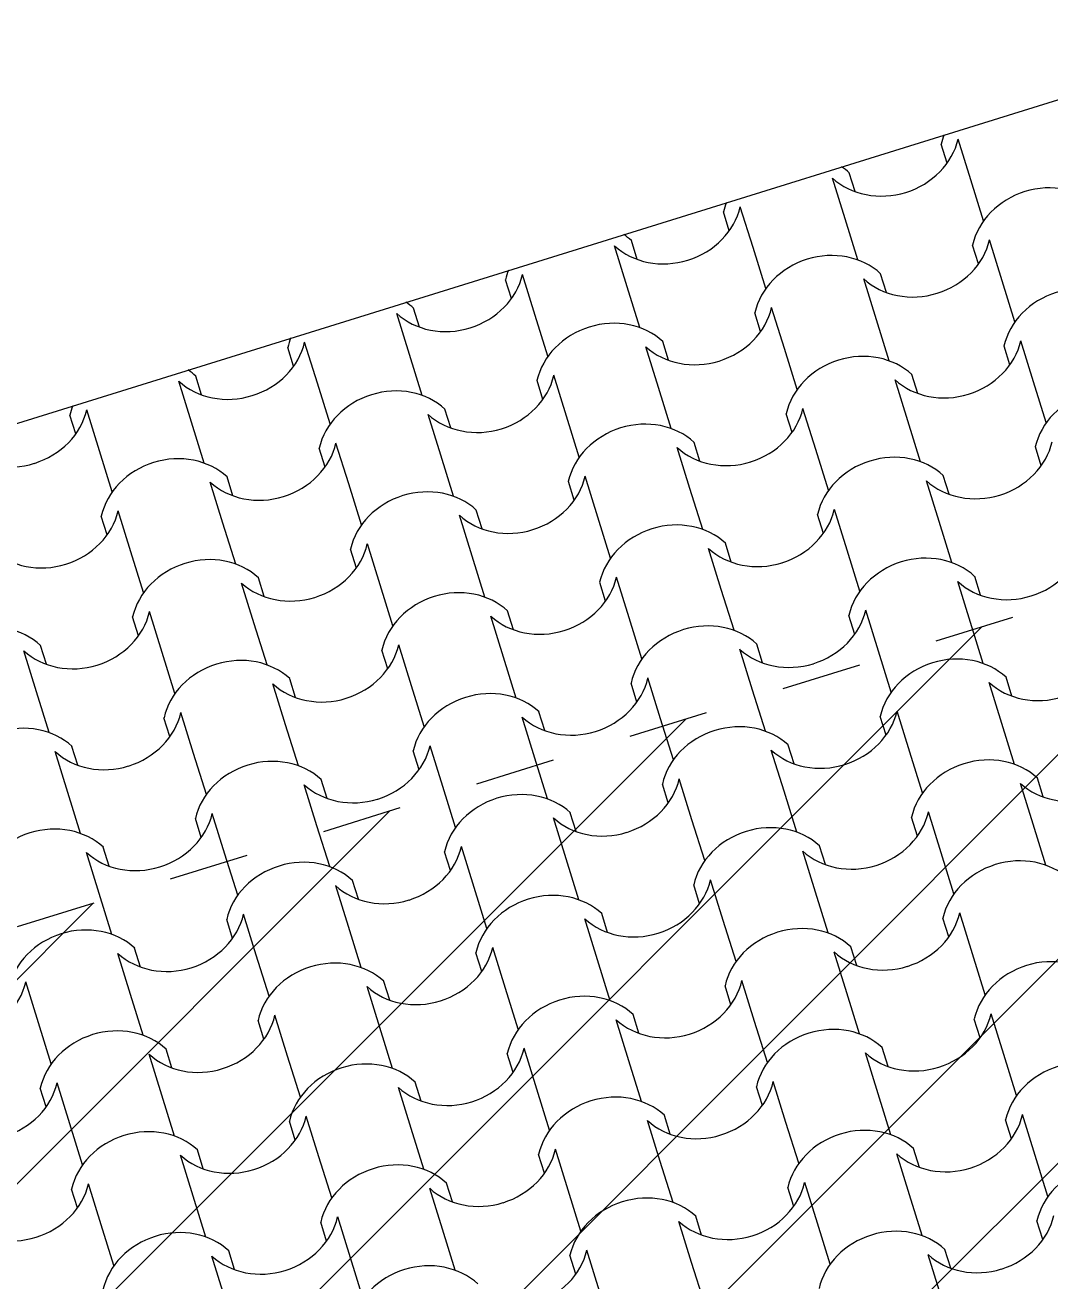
# Model space of a CAD drawing. Header units: metres. Extents: x -111189 to -108577, y -72951 to -72647.
# Drawn here: x -110196.452 to -110195.174, y -72657.008 to -72655.442 of the extents above; entities that cross this region are included whole.
import ezdxf

# ---------------------------------------------------------------- set-up
doc = ezdxf.new("R2010")
doc.units = ezdxf.units.M
doc.header["$MEASUREMENT"] = 0
doc.set_wipeout_variables(frame=1)
doc.linetypes.add('OTK - Traço Ponto', pattern=[0.2, 0.1, -0.05, 0, -0.05])
doc.linetypes.add('Wipeout_Contour', pattern=[1, 0, -1])
for name, color, linetype in [('00 - Cotas Implantação', 7, 'Continuous'), ('02 - PASSEIOS', 7, 'Continuous'), ('03 - COBERTURA', 7, 'Continuous'), ('07 - MUROS', 7, 'Continuous'), ('13 - IMPLANTAÇÃO (apoio).Layer Apoio', 7, 'Continuous')]:
    doc.layers.add(name, color=color, linetype=linetype)
doc.styles.add('ESTILO_GERADO_2', font='malgunsl.ttf')
doc.dimstyles.new('ESTILO_GERADO__1', dxfattribs={"dimtxt": 0.15, "dimasz": 0.095, "dimexe": 0.18, "dimexo": 0.5, "dimgap": 0, "dimtad": 1, "dimzin": 0, "dimdsep": 46, "dimtxsty": 'ESTILO_GERADO_2', "dimblk": 'ARROWHEAD_2', "dimblk1": 'ARROWHEAD_2', "dimblk2": 'ARROWHEAD_2', "dimcen": 0.09, "dimclrd": 7, "dimclre": 7, "dimclrt": 7, "dimadec": 0, "dimazin": 0, "dimtfac": 1, "dimtdec": 4, "dimtmove": 0, "dimatfit": 3, "dimfxl": 1, "dimtolj": 1, "dimtzin": 0, "dimarcsym": 0})

# ---------------------------------------------------------------- blocks, each defined once
blk = doc.blocks.new('Malha_4_1', base_point=(-111170.9885, -72913.7301))
at = {"color": 254, "linetype": 'Wipeout_Contour', "lineweight": 0, "ltscale": 664729.494816}
blk.add_wipeout([(-111170.9885, -72913.7301), (-111169.5848, -72918.303), (-111163.4662, -72916.4009), (-111164.8874, -72911.8291), (-111165.9179, -72912.1735)], dxfattribs=at).dxf.layer = '07 - MUROS'
blk = doc.blocks.new('Malha_8_1', base_point=(-111182.45, -72914.5203))
at = {"color": 254, "linetype": 'Wipeout_Contour', "lineweight": 0, "ltscale": 1861428.278801215}
blk.add_wipeout([(-111182.45, -72914.5203), (-111181.1398, -72916.9324), (-111179.283, -72920.3506), (-111178.6992, -72921.4255), (-111173.1932, -72931.5618), (-111171.3979, -72934.867), (-111163.9365, -72948.6033), (-111162.5896, -72948.18), (-111170.1617, -72934.1975), (-111171.9536, -72930.8885), (-111177.4458, -72920.7467), (-111178.0283, -72919.6711), (-111179.8807, -72916.2505), (-111181.0503, -72914.0907)], dxfattribs=at).dxf.layer = '02 - PASSEIOS'
blk = doc.blocks.new('Malha_12_1', base_point=(-111174.3436, -72914.76))
at = {"color": 254, "linetype": 'Wipeout_Contour', "lineweight": 0, "ltscale": 1063623.728961419}
blk.add_wipeout([(-111174.3436, -72914.76), (-111178.4921, -72916.0334), (-111177.5091, -72919.1956), (-111176.2586, -72918.8068), (-111170.9415, -72917.1539), (-111170.4962, -72918.5863), (-111169.5848, -72918.303), (-111170.9885, -72913.7301)], dxfattribs=at).dxf.layer = '07 - MUROS'
blk = doc.blocks.new('*X118', base_point=(-110957.0649, -73026.2797))
at = {"layer": '03 - COBERTURA', "color": 253, "linetype": 'Continuous', "lineweight": 9}
for p, q in [((-111170.9006, -72918.12), (-111170.9079, -72918.0966)), ((-111170.8711, -72918.1411), (-111170.8869, -72918.0901)), ((-111171.0279, -72918.1898), (-111171.0438, -72918.1388)), ((-111171.0155, -72918.1557), (-111171.0228, -72918.1323)), ((-111170.8552, -72918.1921), (-111170.8711, -72918.1411)), ((-111171.1427, -72918.2255), (-111171.1586, -72918.1745)), ((-111171.1723, -72918.2045), (-111171.1796, -72918.181)), ((-111171.0121, -72918.2408), (-111171.0279, -72918.1898)), ((-111171.2996, -72918.2743), (-111171.3154, -72918.2233)), ((-111171.2871, -72918.2402), (-111171.2944, -72918.2167)), ((-111170.8615, -72918.2458), (-111170.8688, -72918.2224)), ((-111170.832, -72918.2669), (-111170.8478, -72918.2159)), ((-111171.1269, -72918.2765), (-111171.1427, -72918.2255)), ((-111171.444, -72918.2889), (-111171.4513, -72918.2655)), ((-111171.4144, -72918.31), (-111171.4302, -72918.259)), ((-111170.9888, -72918.3156), (-111171.0047, -72918.2646)), ((-111170.9764, -72918.2815), (-111170.9837, -72918.2581)), ((-111170.8161, -72918.3179), (-111170.832, -72918.2669)), ((-111171.2837, -72918.3253), (-111171.2996, -72918.2743)), ((-111171.5588, -72918.3246), (-111171.5661, -72918.3012)), ((-111171.1036, -72918.3513), (-111171.1195, -72918.3003)), ((-111171.5712, -72918.3587), (-111171.5871, -72918.3077)), ((-111171.3985, -72918.361), (-111171.4144, -72918.31)), ((-111171.1332, -72918.3303), (-111171.1405, -72918.3068)), ((-111170.9729, -72918.3666), (-111170.9888, -72918.3156)), ((-111171.686, -72918.3944), (-111171.7019, -72918.3434)), ((-111171.2605, -72918.4001), (-111171.2763, -72918.3491)), ((-111171.248, -72918.366), (-111171.2553, -72918.3425)), ((-111170.8224, -72918.3716), (-111170.8297, -72918.3482)), ((-111170.7929, -72918.3927), (-111170.8087, -72918.3416)), ((-111171.7156, -72918.3734), (-111171.7229, -72918.3499)), ((-111171.5554, -72918.4097), (-111171.5712, -72918.3587)), ((-111171.0878, -72918.4023), (-111171.1036, -72918.3513)), ((-111171.8429, -72918.4432), (-111171.8587, -72918.3922)), ((-111171.8304, -72918.4091), (-111171.8377, -72918.3856)), ((-111171.6702, -72918.4454), (-111171.686, -72918.3944)), ((-111171.4049, -72918.4147), (-111171.4121, -72918.3913)), ((-111171.3753, -72918.4358), (-111171.3911, -72918.3847)), ((-111170.9497, -72918.4414), (-111170.9656, -72918.3904)), ((-111170.9373, -72918.4073), (-111170.9445, -72918.3839)), ((-111170.777, -72918.4437), (-111170.7929, -72918.3927)), ((-111171.2446, -72918.4511), (-111171.2605, -72918.4001)), ((-111171.5197, -72918.4504), (-111171.527, -72918.427)), ((-111171.0645, -72918.4771), (-111171.0804, -72918.4261)), ((-111171.9873, -72918.4578), (-111171.9946, -72918.4344)), ((-111171.9577, -72918.4789), (-111171.9736, -72918.4279)), ((-111171.827, -72918.4942), (-111171.8429, -72918.4432)), ((-111171.5321, -72918.4845), (-111171.548, -72918.4335)), ((-111171.3594, -72918.4868), (-111171.3753, -72918.4358)), ((-111171.0941, -72918.4561), (-111171.1014, -72918.4326)), ((-111170.9338, -72918.4924), (-111170.9497, -72918.4414)), ((-111171.6469, -72918.5202), (-111171.6628, -72918.4692)), ((-111171.2089, -72918.4918), (-111171.2162, -72918.4683)), ((-111170.7833, -72918.4974), (-111170.7906, -72918.474)), ((-111171.9418, -72918.5299), (-111171.9577, -72918.4789)), ((-111171.6765, -72918.4992), (-111171.6838, -72918.4757)), ((-111171.5163, -72918.5355), (-111171.5321, -72918.4845)), ((-111171.2214, -72918.5259), (-111171.2372, -72918.4748)), ((-111171.0487, -72918.5281), (-111171.0645, -72918.4771)), ((-111171.8038, -72918.569), (-111171.8196, -72918.518)), ((-111171.7913, -72918.5349), (-111171.7986, -72918.5114)), ((-111171.6311, -72918.5712), (-111171.6469, -72918.5202)), ((-111171.3658, -72918.5405), (-111171.373, -72918.5171)), ((-111171.3362, -72918.5616), (-111171.352, -72918.5105)), ((-111170.9106, -72918.5672), (-111170.9265, -72918.5162)), ((-111170.8982, -72918.5331), (-111170.9054, -72918.5097)), ((-111171.2055, -72918.5769), (-111171.2214, -72918.5259)), ((-111171.4806, -72918.5762), (-111171.4879, -72918.5528)), ((-111171.0254, -72918.6029), (-111171.0413, -72918.5519)), ((-111171.9482, -72918.5836), (-111171.9555, -72918.5602)), ((-111171.9186, -72918.6047), (-111171.9344, -72918.5536)), ((-111171.493, -72918.6103), (-111171.5089, -72918.5593)), ((-111171.3203, -72918.6126), (-111171.3362, -72918.5616)), ((-111171.055, -72918.5819), (-111171.0623, -72918.5584)), ((-111170.8947, -72918.6182), (-111170.9106, -72918.5672)), ((-111171.7879, -72918.62), (-111171.8038, -72918.569)), ((-111171.6078, -72918.646), (-111171.6237, -72918.595)), ((-111171.1698, -72918.6176), (-111171.1771, -72918.5941)), ((-111171.9027, -72918.6557), (-111171.9186, -72918.6047)), ((-111171.6374, -72918.625), (-111171.6447, -72918.6015)), ((-111171.4772, -72918.6613), (-111171.493, -72918.6103)), ((-111171.1823, -72918.6516), (-111171.1981, -72918.6006)), ((-111171.0096, -72918.6539), (-111171.0254, -72918.6029)), ((-111171.7647, -72918.6948), (-111171.7805, -72918.6437)), ((-111171.7522, -72918.6607), (-111171.7595, -72918.6372)), ((-111171.592, -72918.697), (-111171.6078, -72918.646)), ((-111171.3267, -72918.6663), (-111171.3339, -72918.6429)), ((-111171.2971, -72918.6873), (-111171.3129, -72918.6363)), ((-111170.8715, -72918.693), (-111170.8874, -72918.642)), ((-111170.8591, -72918.6589), (-111170.8663, -72918.6354)), ((-111171.1664, -72918.7027), (-111171.1823, -72918.6516)), ((-111170.9863, -72918.7287), (-111171.0022, -72918.6777)), ((-111171.9091, -72918.7094), (-111171.9164, -72918.686)), ((-111171.8795, -72918.7304), (-111171.8953, -72918.6794)), ((-111171.4539, -72918.7361), (-111171.4698, -72918.6851)), ((-111171.4415, -72918.702), (-111171.4488, -72918.6786)), ((-111171.2812, -72918.7384), (-111171.2971, -72918.6873)), ((-111171.0159, -72918.7077), (-111171.0232, -72918.6842)), ((-111170.8556, -72918.744), (-111170.8715, -72918.693)), ((-111171.7488, -72918.7458), (-111171.7647, -72918.6948)), ((-111172.0239, -72918.7451), (-111172.0312, -72918.7217)), ((-111171.5687, -72918.7718), (-111171.5846, -72918.7208)), ((-111171.1307, -72918.7433), (-111171.138, -72918.7199)), ((-111172.0363, -72918.7792), (-111172.0522, -72918.7282)), ((-111171.8636, -72918.7815), (-111171.8795, -72918.7304)), ((-111171.5983, -72918.7508), (-111171.6056, -72918.7273)), ((-111171.4381, -72918.7871), (-111171.4539, -72918.7361)), ((-111171.1432, -72918.7774), (-111171.159, -72918.7264)), ((-111170.9705, -72918.7797), (-111170.9863, -72918.7287)), ((-111171.7256, -72918.8205), (-111171.7414, -72918.7695)), ((-111171.7131, -72918.7865), (-111171.7204, -72918.763)), ((-111171.5529, -72918.8228), (-111171.5687, -72918.7718)), ((-111171.2875, -72918.7921), (-111171.2948, -72918.7686)), ((-111171.258, -72918.8131), (-111171.2738, -72918.7621)), ((-111170.8324, -72918.8188), (-111170.8483, -72918.7678)), ((-111170.8199, -72918.7847), (-111170.8272, -72918.7612)), ((-111172.0205, -72918.8302), (-111172.0363, -72918.7792)), ((-111171.1273, -72918.8285), (-111171.1432, -72918.7774)), ((-111171.87, -72918.8352), (-111171.8773, -72918.8118)), ((-111171.8404, -72918.8562), (-111171.8562, -72918.8052)), ((-111171.4148, -72918.8619), (-111171.4307, -72918.8109)), ((-111171.4024, -72918.8278), (-111171.4097, -72918.8043)), ((-111171.2421, -72918.8641), (-111171.258, -72918.8131)), ((-111170.9768, -72918.8334), (-111170.9841, -72918.81)), ((-111170.9472, -72918.8545), (-111170.9631, -72918.8035)), ((-111170.8165, -72918.8698), (-111170.8324, -72918.8188)), ((-111171.7097, -72918.8716), (-111171.7256, -72918.8205)), ((-111171.9848, -72918.8709), (-111171.9921, -72918.8474)), ((-111171.5296, -72918.8976), (-111171.5455, -72918.8466)), ((-111171.0916, -72918.8691), (-111171.0989, -72918.8457)), ((-111171.9972, -72918.905), (-111172.0131, -72918.854)), ((-111171.8245, -72918.9073), (-111171.8404, -72918.8562)), ((-111171.5592, -72918.8765), (-111171.5665, -72918.8531)), ((-111171.399, -72918.9129), (-111171.4148, -72918.8619)), ((-111171.104, -72918.9032), (-111171.1199, -72918.8522)), ((-111170.9314, -72918.9055), (-111170.9472, -72918.8545)), ((-111171.6865, -72918.9463), (-111171.7023, -72918.8953)), ((-111171.674, -72918.9122), (-111171.6813, -72918.8888)), ((-111171.2484, -72918.9179), (-111171.2557, -72918.8944)), ((-111171.2189, -72918.9389), (-111171.2347, -72918.8879)), ((-111170.7933, -72918.9446), (-111170.8091, -72918.8936)), ((-111170.7808, -72918.9105), (-111170.7881, -72918.887)), ((-111171.9814, -72918.956), (-111171.9972, -72918.905)), ((-111171.5138, -72918.9486), (-111171.5296, -72918.8976)), ((-111171.0882, -72918.9542), (-111171.104, -72918.9032)), ((-111171.8309, -72918.961), (-111171.8382, -72918.9375)), ((-111171.8013, -72918.982), (-111171.8171, -72918.931)), ((-111171.3757, -72918.9877), (-111171.3916, -72918.9367)), ((-111171.3633, -72918.9536), (-111171.3706, -72918.9301)), ((-111171.203, -72918.9899), (-111171.2189, -72918.9389)), ((-111170.9377, -72918.9592), (-111170.945, -72918.9358)), ((-111170.9081, -72918.9803), (-111170.924, -72918.9292)), ((-111171.6706, -72918.9973), (-111171.6865, -72918.9463)), ((-111170.7774, -72918.9956), (-111170.7933, -72918.9446)), ((-111171.9457, -72918.9967), (-111171.953, -72918.9732)), ((-111171.4905, -72919.0234), (-111171.5064, -72918.9724)), ((-111171.0525, -72918.9949), (-111171.0598, -72918.9715)), ((-111171.9581, -72919.0308), (-111171.974, -72918.9798)), ((-111171.7854, -72919.033), (-111171.8013, -72918.982)), ((-111171.5201, -72919.0023), (-111171.5274, -72918.9789)), ((-111171.3598, -72919.0387), (-111171.3757, -72918.9877)), ((-111171.0649, -72919.029), (-111171.0808, -72918.978)), ((-111170.8922, -72919.0313), (-111170.9081, -72918.9803)), ((-111171.6474, -72919.0721), (-111171.6632, -72919.0211)), ((-111171.6349, -72919.038), (-111171.6422, -72919.0146)), ((-111171.2093, -72919.0437), (-111171.2166, -72919.0202)), ((-111171.1798, -72919.0647), (-111171.1956, -72919.0137)), ((-111171.9423, -72919.0818), (-111171.9581, -72919.0308)), ((-111171.4747, -72919.0744), (-111171.4905, -72919.0234)), ((-111171.0491, -72919.08), (-111171.0649, -72919.029)), ((-111171.7918, -72919.0868), (-111171.7991, -72919.0633)), ((-111171.7622, -72919.1078), (-111171.778, -72919.0568)), ((-111171.3366, -72919.1135), (-111171.3525, -72919.0624)), ((-111171.3242, -72919.0794), (-111171.3314, -72919.0559)), ((-111171.1639, -72919.1157), (-111171.1798, -72919.0647)), ((-111170.8986, -72919.085), (-111170.9059, -72919.0616)), ((-111170.869, -72919.106), (-111170.8849, -72919.055)), ((-111171.6315, -72919.1231), (-111171.6474, -72919.0721)), ((-111171.9066, -72919.1225), (-111171.9139, -72919.099)), ((-111171.4514, -72919.1492), (-111171.4673, -72919.0981)), ((-111171.0134, -72919.1207), (-111171.0207, -72919.0973)), ((-111171.919, -72919.1566), (-111171.9349, -72919.1056)), ((-111171.7463, -72919.1588), (-111171.7622, -72919.1078)), ((-111171.481, -72919.1281), (-111171.4883, -72919.1047)), ((-111171.3207, -72919.1645), (-111171.3366, -72919.1135)), ((-111171.0258, -72919.1548), (-111171.0417, -72919.1038)), ((-111170.8531, -72919.1571), (-111170.869, -72919.106)), ((-111172.0338, -72919.1923), (-111172.0497, -72919.1412)), ((-111171.6083, -72919.1979), (-111171.6241, -72919.1469)), ((-111171.5958, -72919.1638), (-111171.6031, -72919.1404)), ((-111171.1702, -72919.1695), (-111171.1775, -72919.146)), ((-111171.1407, -72919.1905), (-111171.1565, -72919.1395)), ((-111171.9032, -72919.2076), (-111171.919, -72919.1566)), ((-111171.4356, -72919.2002), (-111171.4514, -72919.1492)), ((-111171.01, -72919.2058), (-111171.0258, -72919.1548)), ((-111172.018, -72919.2433), (-111172.0338, -72919.1923)), ((-111171.7527, -72919.2126), (-111171.7599, -72919.1891)), ((-111171.7231, -72919.2336), (-111171.7389, -72919.1826)), ((-111171.2975, -72919.2393), (-111171.3134, -72919.1882)), ((-111171.2851, -72919.2052), (-111171.2923, -72919.1817)), ((-111171.1248, -72919.2415), (-111171.1407, -72919.1905)), ((-111170.8595, -72919.2108), (-111170.8668, -72919.1874)), ((-111170.8299, -72919.2318), (-111170.8458, -72919.1808)), ((-111171.5924, -72919.2489), (-111171.6083, -72919.1979)), ((-111171.8675, -72919.2483), (-111171.8748, -72919.2248)), ((-111171.4123, -72919.2749), (-111171.4282, -72919.2239)), ((-111170.9743, -72919.2465), (-111170.9816, -72919.223)), ((-111171.8799, -72919.2824), (-111171.8958, -72919.2313)), ((-111171.7072, -72919.2846), (-111171.7231, -72919.2336)), ((-111171.4419, -72919.2539), (-111171.4492, -72919.2305)), ((-111171.2816, -72919.2903), (-111171.2975, -72919.2393)), ((-111170.9867, -72919.2806), (-111171.0026, -72919.2296)), ((-111170.814, -72919.2829), (-111170.8299, -72919.2318)), ((-111171.9947, -72919.3181), (-111172.0106, -72919.267)), ((-111171.5692, -72919.3237), (-111171.585, -72919.2727)), ((-111171.5567, -72919.2896), (-111171.564, -72919.2662)), ((-111171.1311, -72919.2953), (-111171.1384, -72919.2718)), ((-111171.1016, -72919.3163), (-111171.1174, -72919.2653)), ((-111172.0243, -72919.297), (-111172.0316, -72919.2736)), ((-111171.8641, -72919.3334), (-111171.8799, -72919.2824)), ((-111171.3965, -72919.326), (-111171.4123, -72919.2749)), ((-111170.9709, -72919.3316), (-111170.9867, -72919.2806)), ((-111171.9789, -72919.3691), (-111171.9947, -72919.3181)), ((-111171.7136, -72919.3384), (-111171.7208, -72919.3149)), ((-111171.684, -72919.3594), (-111171.6998, -72919.3084)), ((-111171.2584, -72919.365), (-111171.2743, -72919.314)), ((-111171.246, -72919.3309), (-111171.2532, -72919.3075)), ((-111171.0857, -72919.3673), (-111171.1016, -72919.3163)), ((-111170.8204, -72919.3366), (-111170.8277, -72919.3131)), ((-111170.7908, -72919.3576), (-111170.8067, -72919.3066)), ((-111171.5533, -72919.3747), (-111171.5692, -72919.3237)), ((-111171.8284, -72919.3741), (-111171.8357, -72919.3506)), ((-111171.3732, -72919.4007), (-111171.3891, -72919.3497)), ((-111170.9352, -72919.3723), (-111170.9425, -72919.3488)), ((-111171.8408, -72919.4081), (-111171.8567, -72919.3571)), ((-111171.6681, -72919.4104), (-111171.684, -72919.3594)), ((-111171.4028, -72919.3797), (-111171.4101, -72919.3563)), ((-111171.2425, -72919.4161), (-111171.2584, -72919.365)), ((-111170.9476, -72919.4064), (-111170.9635, -72919.3554)), ((-111170.7749, -72919.4086), (-111170.7908, -72919.3576)), ((-111171.9556, -72919.4438), (-111171.9715, -72919.3928)), ((-111171.5176, -72919.4154), (-111171.5249, -72919.3919)), ((-111171.092, -72919.421), (-111171.0993, -72919.3976)), ((-111171.0625, -72919.4421), (-111171.0783, -72919.3911)), ((-111171.9852, -72919.4228), (-111171.9925, -72919.3994)), ((-111171.825, -72919.4592), (-111171.8408, -72919.4081)), ((-111171.5301, -72919.4495), (-111171.5459, -72919.3985)), ((-111171.3574, -72919.4517), (-111171.3732, -72919.4007)), ((-111170.9318, -72919.4574), (-111170.9476, -72919.4064)), ((-111171.9398, -72919.4949), (-111171.9556, -72919.4438)), ((-111171.6745, -72919.4642), (-111171.6817, -72919.4407)), ((-111171.6449, -72919.4852), (-111171.6607, -72919.4342)), ((-111171.2193, -72919.4908), (-111171.2352, -72919.4398)), ((-111171.2068, -72919.4567), (-111171.2141, -72919.4333)), ((-111171.0466, -72919.4931), (-111171.0625, -72919.4421)), ((-111170.7813, -72919.4624), (-111170.7886, -72919.4389)), ((-111171.5142, -72919.5005), (-111171.5301, -72919.4495)), ((-111171.7893, -72919.4998), (-111171.7966, -72919.4764)), ((-111171.3341, -72919.5265), (-111171.35, -72919.4755)), ((-111170.8961, -72919.4981), (-111170.9034, -72919.4746)), ((-111171.8017, -72919.5339), (-111171.8176, -72919.4829)), ((-111171.629, -72919.5362), (-111171.6449, -72919.4852)), ((-111171.3637, -72919.5055), (-111171.371, -72919.482)), ((-111171.2034, -72919.5418), (-111171.2193, -72919.4908)), ((-111170.9085, -72919.5322), (-111170.9244, -72919.4812))]:
    blk.add_line(p, q, dxfattribs=at)
for centre, major_axis, start_param, end_param in [((-111170.9765, -72918.0794), (0.0883, 0.0274), 4.715365, 5.812147), ((-111170.8188, -72918.1068), (0.0878, 0.0273), 2.528764, 2.675513), ((-111171.0904, -72918.1912), (0.0878, 0.0273), 0.466079, 0.612829), ((-111170.976, -72918.0792), (0.0883, 0.0274), 3.612631, 4.709413), ((-111170.7797, -72918.2326), (0.0878, 0.0273), 0.466079, 2.675513), ((-111171.2482, -72918.1639), (0.0883, 0.0274), 4.715365, 5.812147), ((-111171.0904, -72918.1912), (0.0878, 0.0273), 2.528764, 2.675513), ((-111171.2477, -72918.1637), (0.0883, 0.0274), 3.612631, 4.709413), ((-111171.3621, -72918.2757), (0.0878, 0.0273), 0.466079, 0.612829), ((-111170.9374, -72918.2052), (0.0883, 0.0274), 4.715365, 5.812147), ((-111171.0513, -72918.317), (0.0878, 0.0273), 0.466079, 2.675513), ((-111171.3621, -72918.2757), (0.0878, 0.0273), 2.528764, 2.675513), ((-111171.5198, -72918.2483), (0.0883, 0.0274), 4.715365, 5.812147), ((-111170.9369, -72918.205), (0.0883, 0.0274), 3.612631, 4.709413), ((-111170.7406, -72918.3584), (0.0878, 0.0273), 0.466079, 2.675513), ((-111171.6337, -72918.3601), (0.0878, 0.0273), 0.466079, 0.612829), ((-111171.2091, -72918.2896), (0.0883, 0.0274), 4.715365, 5.812147), ((-111171.5193, -72918.2481), (0.0883, 0.0274), 3.612631, 4.709413), ((-111171.323, -72918.4015), (0.0878, 0.0273), 0.466079, 2.675513), ((-111171.7915, -72918.3328), (0.0883, 0.0274), 4.715365, 5.812147), ((-111171.6337, -72918.3601), (0.0878, 0.0273), 2.528764, 2.675513), ((-111171.2086, -72918.2895), (0.0883, 0.0274), 3.612631, 4.709413), ((-111170.8983, -72918.331), (0.0883, 0.0274), 4.715365, 5.812147), ((-111171.0122, -72918.4428), (0.0878, 0.0273), 0.466079, 2.675513), ((-111171.9054, -72918.4446), (0.0878, 0.0273), 0.466079, 0.612828), ((-111171.791, -72918.3326), (0.0883, 0.0274), 3.612631, 4.709413), ((-111171.4807, -72918.3741), (0.0883, 0.0274), 4.715365, 5.812147), ((-111170.8978, -72918.3308), (0.0883, 0.0274), 3.612631, 4.709413), ((-111171.5946, -72918.4859), (0.0878, 0.0273), 0.466079, 2.675513), ((-111170.7015, -72918.4842), (0.0878, 0.0273), 0.466079, 2.675513), ((-111171.9054, -72918.4446), (0.0878, 0.0273), 2.528764, 2.675513), ((-111171.17, -72918.4154), (0.0883, 0.0274), 4.715365, 5.812147), ((-111172.0632, -72918.4172), (0.0883, 0.0274), 4.715365, 5.812147), ((-111171.4802, -72918.3739), (0.0883, 0.0274), 3.612631, 4.709413), ((-111171.2839, -72918.5273), (0.0878, 0.0273), 0.466079, 2.675513), ((-111171.7524, -72918.4585), (0.0883, 0.0274), 4.715365, 5.812147), ((-111170.8592, -72918.4568), (0.0883, 0.0274), 4.715365, 5.812147), ((-111172.0626, -72918.417), (0.0883, 0.0274), 3.612631, 4.709413), ((-111171.8663, -72918.5704), (0.0878, 0.0273), 0.466079, 2.675513), ((-111171.1694, -72918.4153), (0.0883, 0.0274), 3.612631, 4.709413), ((-111170.9731, -72918.5686), (0.0878, 0.0273), 0.466079, 2.675513), ((-111171.7519, -72918.4584), (0.0883, 0.0274), 3.612631, 4.709413), ((-111171.4416, -72918.4999), (0.0883, 0.0274), 4.715365, 5.812147), ((-111170.8587, -72918.4566), (0.0883, 0.0274), 3.612631, 4.709413), ((-111171.5555, -72918.6117), (0.0878, 0.0273), 0.466079, 2.675513), ((-111171.1309, -72918.5412), (0.0883, 0.0274), 4.715365, 5.812147), ((-111172.024, -72918.543), (0.0883, 0.0274), 4.715365, 5.812147), ((-111171.4411, -72918.4997), (0.0883, 0.0274), 3.612631, 4.709413), ((-111171.2448, -72918.653), (0.0878, 0.0273), 0.466079, 2.675513), ((-111171.7133, -72918.5843), (0.0883, 0.0274), 4.715365, 5.812147), ((-111170.8201, -72918.5826), (0.0883, 0.0274), 4.715365, 5.812147), ((-111172.0235, -72918.5428), (0.0883, 0.0274), 3.612631, 4.709413), ((-111171.8272, -72918.6962), (0.0878, 0.0273), 0.466079, 2.675513), ((-111171.1303, -72918.5411), (0.0883, 0.0274), 3.612631, 4.709413), ((-111170.934, -72918.6944), (0.0878, 0.0273), 0.466079, 2.675513), ((-111171.7128, -72918.5842), (0.0883, 0.0274), 3.612631, 4.709413), ((-111171.4025, -72918.6257), (0.0883, 0.0274), 4.715365, 5.812147), ((-111170.8196, -72918.5824), (0.0883, 0.0274), 3.612631, 4.709413), ((-111171.5164, -72918.7375), (0.0878, 0.0273), 0.466079, 2.675513), ((-111171.0918, -72918.667), (0.0883, 0.0274), 4.715365, 5.812147), ((-111172.0989, -72918.7806), (0.0878, 0.0273), 0.466079, 2.675513), ((-111171.9849, -72918.6688), (0.0883, 0.0274), 4.715365, 5.812147), ((-111171.402, -72918.6255), (0.0883, 0.0274), 3.612631, 4.709413), ((-111171.2057, -72918.7788), (0.0878, 0.0273), 0.466079, 2.675513), ((-111171.6742, -72918.7101), (0.0883, 0.0274), 4.715365, 5.812147), ((-111171.9844, -72918.6686), (0.0883, 0.0274), 3.612631, 4.709413), ((-111171.7881, -72918.8219), (0.0878, 0.0273), 0.466079, 2.675513), ((-111171.0912, -72918.6669), (0.0883, 0.0274), 3.612631, 4.709413), ((-111170.8949, -72918.8202), (0.0878, 0.0273), 0.466079, 2.675513), ((-111171.6737, -72918.71), (0.0883, 0.0274), 3.612631, 4.709413), ((-111171.3634, -72918.7515), (0.0883, 0.0274), 4.715365, 5.812147), ((-111170.7805, -72918.7082), (0.0883, 0.0274), 3.612631, 4.709413), ((-111171.4773, -72918.8633), (0.0878, 0.0273), 0.466079, 2.675513), ((-111171.9458, -72918.7946), (0.0883, 0.0274), 4.715365, 5.812147), ((-111171.3629, -72918.7513), (0.0883, 0.0274), 3.612631, 4.709413), ((-111171.1666, -72918.9046), (0.0878, 0.0273), 0.466079, 2.675513), ((-111171.0527, -72918.7928), (0.0883, 0.0274), 4.715365, 5.812147), ((-111172.0597, -72918.9064), (0.0878, 0.0273), 0.466079, 2.675513), ((-111171.6351, -72918.8359), (0.0883, 0.0274), 4.715365, 5.812147), ((-111171.9453, -72918.7944), (0.0883, 0.0274), 3.612631, 4.709413), ((-111171.749, -72918.9477), (0.0878, 0.0273), 0.466079, 2.675513), ((-111171.0521, -72918.7926), (0.0883, 0.0274), 3.612631, 4.709413), ((-111170.8558, -72918.946), (0.0878, 0.0273), 0.466079, 2.675513), ((-111171.6346, -72918.8357), (0.0883, 0.0274), 3.612631, 4.709413), ((-111171.3243, -72918.8773), (0.0883, 0.0274), 4.715365, 5.812147), ((-111170.7414, -72918.834), (0.0883, 0.0274), 3.612631, 4.709413), ((-111171.4382, -72918.9891), (0.0878, 0.0273), 0.466079, 2.675513), ((-111171.9067, -72918.9204), (0.0883, 0.0274), 4.715365, 5.812147), ((-111171.3238, -72918.8771), (0.0883, 0.0274), 3.612631, 4.709413), ((-111171.1275, -72919.0304), (0.0878, 0.0273), 0.466079, 2.675513), ((-111171.0136, -72918.9186), (0.0883, 0.0274), 4.715365, 5.812147), ((-111172.0206, -72919.0322), (0.0878, 0.0273), 0.466079, 2.675513), ((-111171.596, -72918.9617), (0.0883, 0.0274), 4.715365, 5.812147), ((-111171.9062, -72918.9202), (0.0883, 0.0274), 3.612631, 4.709413), ((-111171.7099, -72919.0735), (0.0878, 0.0273), 0.466079, 2.675513), ((-111171.013, -72918.9184), (0.0883, 0.0274), 3.612631, 4.709413), ((-111170.8167, -72919.0718), (0.0878, 0.0273), 0.466079, 2.675513), ((-111171.5955, -72918.9615), (0.0883, 0.0274), 3.612631, 4.709413), ((-111171.2852, -72919.003), (0.0883, 0.0274), 4.715365, 5.812147), ((-111171.3991, -72919.1149), (0.0878, 0.0273), 0.466079, 2.675513), ((-111171.8676, -72919.0461), (0.0883, 0.0274), 4.715365, 5.812147), ((-111171.2847, -72919.0029), (0.0883, 0.0274), 3.612631, 4.709413), ((-111171.0884, -72919.1562), (0.0878, 0.0273), 0.466079, 2.675513), ((-111170.9745, -72919.0444), (0.0883, 0.0274), 4.715365, 5.812147), ((-111171.9815, -72919.158), (0.0878, 0.0273), 0.466079, 2.675513), ((-111171.5569, -72919.0875), (0.0883, 0.0274), 4.715365, 5.812147), ((-111171.8671, -72919.046), (0.0883, 0.0274), 3.612631, 4.709413), ((-111171.6708, -72919.1993), (0.0878, 0.0273), 0.466079, 2.675513), ((-111170.9739, -72919.0442), (0.0883, 0.0274), 3.612631, 4.709413), ((-111170.7776, -72919.1975), (0.0878, 0.0273), 0.466079, 2.675513), ((-111172.1393, -72919.1306), (0.0883, 0.0274), 4.715365, 5.812147), ((-111171.5563, -72919.0873), (0.0883, 0.0274), 3.612631, 4.709413), ((-111171.2461, -72919.1288), (0.0883, 0.0274), 4.715365, 5.812147), ((-111171.36, -72919.2407), (0.0878, 0.0273), 0.466079, 2.675513), ((-111171.8285, -72919.1719), (0.0883, 0.0274), 4.715365, 5.812147), ((-111171.2456, -72919.1287), (0.0883, 0.0274), 3.612631, 4.709413), ((-111171.0493, -72919.282), (0.0878, 0.0273), 0.466079, 2.675513), ((-111170.9354, -72919.1702), (0.0883, 0.0274), 4.715365, 5.812147), ((-111171.9424, -72919.2838), (0.0878, 0.0273), 0.466079, 2.675513), ((-111171.5178, -72919.2133), (0.0883, 0.0274), 4.715365, 5.812147), ((-111171.828, -72919.1718), (0.0883, 0.0274), 3.612631, 4.709413), ((-111171.6317, -72919.3251), (0.0878, 0.0273), 0.466079, 2.675513), ((-111170.9348, -72919.17), (0.0883, 0.0274), 3.612631, 4.709413), ((-111170.7385, -72919.3233), (0.0878, 0.0273), 0.466079, 2.675513), ((-111172.1002, -72919.2564), (0.0883, 0.0274), 4.715365, 5.812147), ((-111171.5172, -72919.2131), (0.0883, 0.0274), 3.612631, 4.709413), ((-111171.207, -72919.2546), (0.0883, 0.0274), 4.715365, 5.812147), ((-111171.3209, -72919.3664), (0.0878, 0.0273), 0.466079, 2.675513), ((-111171.7894, -72919.2977), (0.0883, 0.0274), 4.715365, 5.812147), ((-111171.2065, -72919.2545), (0.0883, 0.0274), 3.612631, 4.709413), ((-111170.8963, -72919.296), (0.0883, 0.0274), 4.715365, 5.812147), ((-111171.9033, -72919.4095), (0.0878, 0.0273), 0.466079, 2.675513), ((-111171.0102, -72919.4078), (0.0878, 0.0273), 0.466079, 2.675513), ((-111171.4787, -72919.3391), (0.0883, 0.0274), 4.715365, 5.812147), ((-111171.7889, -72919.2976), (0.0883, 0.0274), 3.612631, 4.709413), ((-111171.5926, -72919.4509), (0.0878, 0.0273), 0.466079, 2.675513), ((-111170.8957, -72919.2958), (0.0883, 0.0274), 3.612631, 4.709413), ((-111170.6994, -72919.4491), (0.0878, 0.0273), 0.466079, 2.675513), ((-111172.0611, -72919.3822), (0.0883, 0.0274), 4.715365, 5.812147), ((-111171.1679, -72919.3804), (0.0883, 0.0274), 4.715365, 5.812147), ((-111171.4781, -72919.3389), (0.0883, 0.0274), 3.612631, 4.709413), ((-111171.2818, -72919.4922), (0.0878, 0.0273), 0.466079, 2.675513), ((-111172.0606, -72919.382), (0.0883, 0.0274), 3.612631, 4.709413), ((-111171.7503, -72919.4235), (0.0883, 0.0274), 4.715365, 5.812147), ((-111171.1674, -72919.3802), (0.0883, 0.0274), 3.612631, 4.709413), ((-111170.8571, -72919.4218), (0.0883, 0.0274), 4.715365, 5.812147), ((-111171.8642, -72919.5353), (0.0878, 0.0273), 0.466079, 2.675513), ((-111170.9711, -72919.5336), (0.0878, 0.0273), 0.466079, 2.675513), ((-111171.4396, -72919.4649), (0.0883, 0.0274), 4.715365, 5.812147), ((-111171.7498, -72919.4234), (0.0883, 0.0274), 3.612631, 4.709413), ((-111171.5535, -72919.5767), (0.0878, 0.0273), 0.466079, 2.675513), ((-111170.8566, -72919.4216), (0.0883, 0.0274), 3.612631, 4.709413)]:
    blk.add_ellipse(centre, major_axis=major_axis, ratio=0.876216, start_param=start_param, end_param=end_param, dxfattribs=at)
blk = doc.blocks.new('Cobertura_1_1', base_point=(-111163.2146, -72915.6944))
at = {"layer": '03 - COBERTURA', "color": 7, "linetype": 'Continuous', "lineweight": 13, "flags": 128}
blk.add_lwpolyline([(-111173.289, -72918.8262), (-111163.2146, -72915.6944)], dxfattribs=at)
at = {"layer": '03 - COBERTURA', "color": 7, "linetype": 'Continuous', "lineweight": 13}
blk.add_blockref('*X118', (-110957.0649, -73026.2797), dxfattribs=at)
blk = doc.blocks.new('ARROWHEAD_2')
at = {"color": 0, "linetype": 'Continuous', "lineweight": 0}
for p, q in [((-0.378, -0.655), (0.378, 0.655)), ((0, 0), (-1, 0))]:
    blk.add_line(p, q, dxfattribs=at)
blk = doc.blocks.new('*D3286')
at = {"layer": '00 - Cotas Implantação', "color": 7, "linetype": 'Continuous', "lineweight": -2, "transparency": 16777216}
for p, q in [((-110187.7773, -72653.3434), (-110188.0195, -72652.5641)), ((-110188.0568, -72652.7642), (-110192.5868, -72654.1724)), ((-110197.5678, -72655.7208), (-110192.9747, -72654.293)), ((-110197.4697, -72656.3564), (-110197.712, -72655.5772))]:
    blk.add_line(p, q, dxfattribs=at)
at = {"layer": 'Defpoints', "color": 0, "linetype": 'Continuous', "transparency": 16777216}
for p in [(-110187.6288, -72653.8209), (-110197.6586, -72655.749), (-110197.3213, -72656.8339)]:
    blk.add_point(p, dxfattribs=at)
at = {"layer": '00 - Cotas Implantação', "color": 7, "linetype": 'Continuous', "lineweight": -2, "transparency": 16777216, "xscale": 0.095, "yscale": 0.095, "zscale": 0.095}
for p, rotation in [((-110187.9661, -72652.736), 17.26850926959923), ((-110197.6586, -72655.749), 197.2685092695993)]:
    blk.add_blockref('ARROWHEAD_2', p, dxfattribs=dict(at, rotation=rotation))
at = {"layer": '00 - Cotas Implantação', "color": 7, "linetype": 'Continuous', "lineweight": 5, "transparency": 16777216, "insert": (-110192.7807, -72654.2327), "char_height": 0.15, "attachment_point": 5, "rotation": 17.2685, "style": 'ESTILO_GERADO_2'}
blk.add_mtext('\\A1;10.15', dxfattribs=at)
blk = doc.blocks.new('*D3293')
at = {"layer": '00 - Cotas Implantação', "color": 7, "linetype": 'Continuous', "lineweight": -2, "transparency": 16777216}
for p, q in [((-110197.7988, -72656.9823), (-110198.0322, -72657.0549)), ((-110197.8322, -72657.0922), (-110197.1335, -72659.3397)), ((-110196.3301, -72661.9241), (-110197.029, -72659.6757)), ((-110196.2403, -72661.9957), (-110196.4738, -72662.0683))]:
    blk.add_line(p, q, dxfattribs=at)
at = {"layer": 'Defpoints', "color": 0, "linetype": 'Continuous', "transparency": 16777216}
for p in [(-110197.3213, -72656.8339), (-110197.8604, -72657.0015), (-110195.7629, -72661.8473)]:
    blk.add_point(p, dxfattribs=at)
at = {"layer": '00 - Cotas Implantação', "color": 7, "linetype": 'Continuous', "lineweight": -2, "transparency": 16777216, "xscale": 0.095, "yscale": 0.095, "zscale": 0.095}
for p, rotation in [((-110197.8604, -72657.0015), 107.2685052646619), ((-110196.3019, -72662.0148), 287.2685052646619)]:
    blk.add_blockref('ARROWHEAD_2', p, dxfattribs=dict(at, rotation=rotation))
at = {"layer": '00 - Cotas Implantação', "color": 7, "linetype": 'Continuous', "lineweight": 5, "transparency": 16777216, "insert": (-110197.0813, -72659.5077), "char_height": 0.15, "attachment_point": 5, "rotation": 287.2685, "style": 'ESTILO_GERADO_2'}
blk.add_mtext('\\A1;5.25', dxfattribs=at)

msp = doc.modelspace()

# ---------------------------------------------------------------- block references
at = {"layer": '07 - MUROS', "color": 7, "lineweight": 13}
msp.add_blockref('Malha_4_1', (-110195.3899, -72651.2242), dxfattribs=at)

# ---------------------------------------------------------------- next in the draw order: block references
at = {"layer": '02 - PASSEIOS', "color": 7, "lineweight": 13}
msp.add_blockref('Malha_8_1', (-110206.8514, -72652.0145), dxfattribs=at)

# ---------------------------------------------------------------- next in the draw order: block references
at = {"layer": '07 - MUROS', "color": 7, "lineweight": 13}
msp.add_blockref('Malha_12_1', (-110198.745, -72652.2541), dxfattribs=at)

# ---------------------------------------------------------------- next in the draw order: dimensions: what is measured, and where the dimension line sits
at = {"layer": '00 - Cotas Implantação', "color": 7, "linetype": 'Continuous', "lineweight": 5}
dim = msp.add_linear_dim(base=(-110197.8604, -72657.0015), p1=(-110195.7629, -72661.8473), p2=(-110197.3213, -72656.8339), angle=107.2685, dimstyle='ESTILO_GERADO__1', dxfattribs=at)
dim.commit()
dim.dimension.update_dxf_attribs({"geometry": '*D3293', "text_midpoint": (-110197.0813, -72659.5077), "dimtype": 160, "text_rotation": 287.2685})

# ---------------------------------------------------------------- next in the draw order: hatches: boundary and pattern name
at = {"layer": '13 - IMPLANTAÇÃO (apoio).Layer Apoio', "linetype": 'Continuous', "lineweight": 13}
h = msp.add_hatch(dxfattribs=at)
h.set_pattern_fill('MASONRY_BLOCK_0001', color=134, style=0, pattern_type=2)
h.set_pattern_definition([(45, (-110190.99825, -72660.07814), (-0.1272792, 0.1272792), [])])
h.paths.add_polyline_path([(-110197.3213, -72656.8339), (-110195.7629, -72661.8473), (-110195.5233, -72661.7728), (-110194.1281, -72666.2609), (-110184.6752, -72663.3224), (-110187.6288, -72653.8209)])

# ---------------------------------------------------------------- next in the draw order: linework, layer by layer
at = {"layer": '13 - IMPLANTAÇÃO (apoio).Layer Apoio', "color": 134, "linetype": 'OTK - Traço Ponto', "lineweight": 13, "flags": 128}
msp.add_lwpolyline([(-110197.3213, -72656.8339), (-110195.7629, -72661.8473), (-110195.5233, -72661.7728), (-110194.1281, -72666.2609), (-110184.6752, -72663.3224), (-110187.6288, -72653.8209)], close=True, dxfattribs=at)

# ---------------------------------------------------------------- next in the draw order: block references
at = {"layer": '03 - COBERTURA', "color": 7, "linetype": 'Continuous', "lineweight": 13}
msp.add_blockref('Cobertura_1_1', (-110187.616, -72653.1886), dxfattribs=at)

# ---------------------------------------------------------------- next in the draw order: dimensions: what is measured, and where the dimension line sits
at = {"layer": '00 - Cotas Implantação', "color": 7, "linetype": 'Continuous', "lineweight": 5}
dim = msp.add_linear_dim(base=(-110197.6586, -72655.749), p1=(-110187.6288, -72653.8209), p2=(-110197.3213, -72656.8339), angle=197.2685, dimstyle='ESTILO_GERADO__1', dxfattribs=at)
dim.commit()
dim.dimension.update_dxf_attribs({"geometry": '*D3286', "text_midpoint": (-110192.7807, -72654.2327), "dimtype": 160, "text_rotation": 17.2685})

doc.saveas('drawing.dxf')
